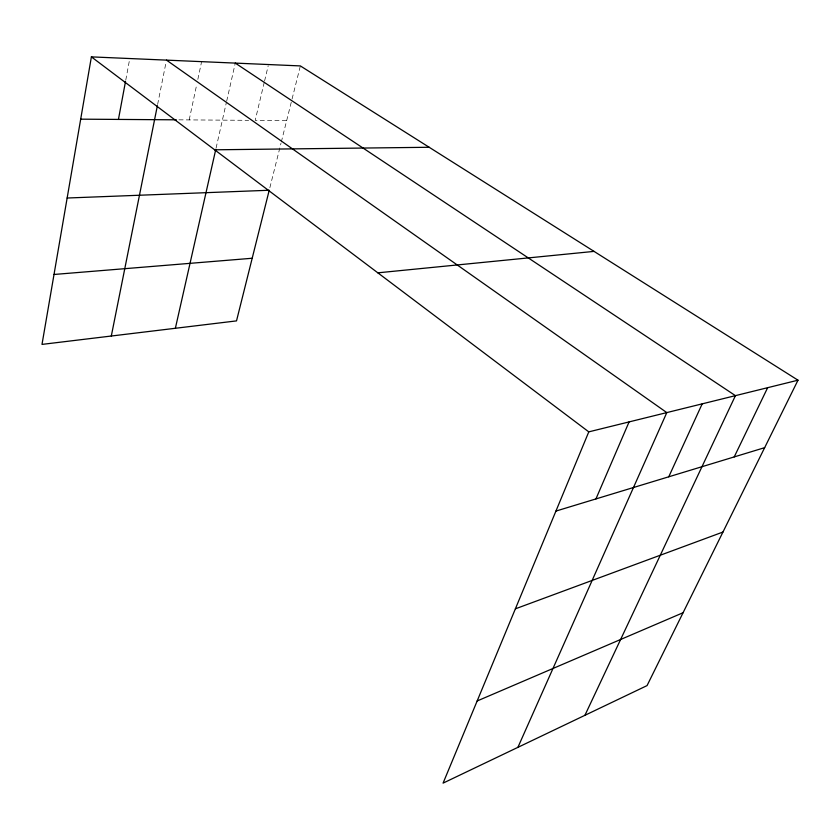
<?xml version="1.0" encoding="UTF-8"?>
<svg xmlns="http://www.w3.org/2000/svg" width="840" height="840" viewBox="0 0 840 840"><rect width="100%" height="100%" fill="white"/><g stroke="black" fill="none" stroke-linecap="round" stroke-linejoin="round"><path stroke-width="0.63" stroke-dasharray="4.2 3.15" d="M125.769 80.105L129.538 59.808M157.616 104.465L166.226 61.394M189.189 119.91L196.749 84.441M197.831 79.38L201.611 61.646M216.09 148.04L226.391 102.396M226.684 101.126L235.274 63.095M264.264 82.299L255.192 120.362L286.671 120.582M264.569 81.029L268.202 65.803M269.861 187.698L280.991 143.273M281.306 142.013L291.764 100.243M292.079 98.973L300.363 65.919M178.93 119.837L248.63 120.32"/><path stroke-width="1.26" d="M798 380.195L588.788 431.865L443.079 783.122L647.052 685.598L798 380.195L300.363 65.919L91.392 56.879L42 344.4L236.513 320.891L269.22 190.25L67.148 198.02M118.44 119.417L125.528 81.364M111.311 336.021L157.364 105.735M175.371 328.272L215.796 149.31M595.938 498.918L629.087 421.911M517.892 747.359L666.803 412.598L166.478 60.123M668.755 476.805L702.188 403.862M584.913 715.312L735.431 395.651L235.274 63.095M734.223 456.907L767.655 387.692M477.152 700.98L683.067 612.727M515.382 608.832L722.946 532.045M555.933 511.077L764.652 447.668M377.853 272.832L594.038 251.391M54.012 274.47L252.189 258.258M214.652 149.803L429.188 147.273M80.692 119.165L176.369 119.816M91.392 56.879L588.788 431.865"/></g></svg>
